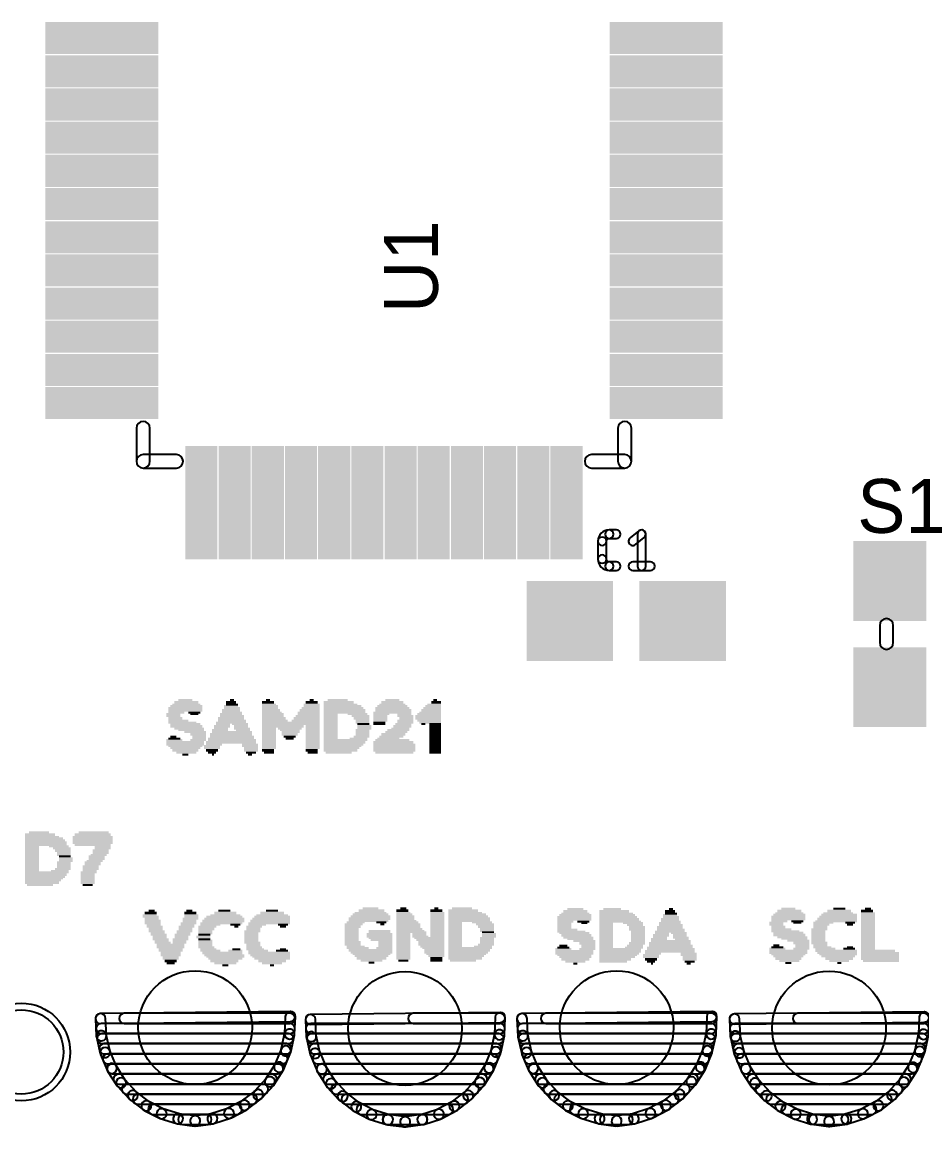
# Model space of a CAD drawing. Extents: x 0.02 to 3.96, y 0.03 to 4.16.
# Drawn here: x 1.654 to 2.188, y 2.594 to 3.249 of the extents above; entities that cross this region are included whole.
import ezdxf
from ezdxf.enums import TextEntityAlignment as Align

# ---------------------------------------------------------------- set-up
doc = ezdxf.new("R2010")
doc.units = 0
for name, color, linetype in [('17', 82, 'CONTINUOUS'), ('20', 253, 'CONTINUOUS'), ('21', 253, 'CONTINUOUS'), ('25', 253, 'CONTINUOUS'), ('29', 253, 'CONTINUOUS')]:
    doc.layers.add(name, color=color, linetype=linetype)

# ---------------------------------------------------------------- blocks, each defined once
blk = doc.blocks.new('RECT')
blk.add_solid([(-0.5, -0.5), (0.5, -0.5), (-0.5, 0.5), (0.5, 0.5)])
blk = doc.blocks.new('ROUNDP')
blk.add_circle((0, 0), 0.5)

msp = doc.modelspace()

# ---------------------------------------------------------------- linework, layer by layer
at = {"layer": '20'}
msp.add_circle((1.653625, 2.638033), 0.025, dxfattribs=at)
at = {"layer": '21'}
for points in [[(1.729955, 2.988455), (1.729955, 3.00814, 1), (1.721955, 3.00814), (1.721955, 2.988455, 1)], [(2.007545, 3.00814), (2.007545, 2.988455, 1), (2.015545, 2.988455), (2.015545, 3.00814, 1)], [(1.74564, 2.992455), (1.725955, 2.992455, 1), (1.725955, 2.984455), (1.74564, 2.984455, 1)], [(2.011545, 2.992455), (1.99186, 2.992455, 1), (1.99186, 2.984455), (2.011545, 2.984455, 1)], [(2.162823, 2.891118), (2.162823, 2.880882, 1), (2.170823, 2.880882), (2.170823, 2.891118, 1)]]:
    msp.add_lwpolyline(points, format="xyb", close=True, dxfattribs=at)
at = {"layer": '25'}
for points in [[(2.002388, 2.94275, 1), (2.002388, 2.94775, 0.414205), (1.995666, 2.941028, 1), (2.000666, 2.941028, -0.414205)], [(2.002388, 2.94275, 1), (2.002388, 2.94775, 0.414205), (1.995666, 2.941028, 1), (2.000666, 2.941028, -0.414205)], [(2.000666, 2.930472), (2.000666, 2.941028, 1), (1.995666, 2.941028), (1.995666, 2.930472, 1)], [(2.000666, 2.930472), (2.000666, 2.941028, 1), (1.995666, 2.941028), (1.995666, 2.930472, 1)], [(2.002388, 2.94275), (2.00661, 2.94275, 1), (2.00661, 2.94775), (2.002388, 2.94775, 1)], [(2.002388, 2.94275), (2.00661, 2.94275, 1), (2.00661, 2.94775), (2.002388, 2.94775, 1)], [(2.017841, 2.939076), (2.023118, 2.943298, 1), (2.019995, 2.947202), (2.014717, 2.94298, 1)], [(2.017841, 2.939076), (2.023118, 2.943298, 1), (2.019995, 2.947202), (2.014717, 2.94298, 1)], [(2.019056, 2.94525), (2.019056, 2.92625, 1), (2.024056, 2.92625), (2.024056, 2.94525, 1)], [(2.019056, 2.94525), (2.019056, 2.92625, 1), (2.024056, 2.92625), (2.024056, 2.94525, 1)], [(2.000666, 2.930472, 1), (1.995666, 2.930472, 0.414214), (2.002388, 2.92375, 1), (2.002388, 2.92875, -0.414214)], [(2.000666, 2.930472, 1), (1.995666, 2.930472, 0.414214), (2.002388, 2.92375, 1), (2.002388, 2.92875, -0.414214)], [(2.00661, 2.92875), (2.002388, 2.92875, 1), (2.002388, 2.92375), (2.00661, 2.92375, 1)], [(2.00661, 2.92875), (2.002388, 2.92875, 1), (2.002388, 2.92375), (2.00661, 2.92375, 1)], [(2.016279, 2.92375), (2.026834, 2.92375, 1), (2.026834, 2.92875), (2.016279, 2.92875, 1)], [(2.016279, 2.92375), (2.026834, 2.92375, 1), (2.026834, 2.92875), (2.016279, 2.92875, 1)]]:
    msp.add_lwpolyline(points, format="xyb", close=True, dxfattribs=at)
at = {"layer": '29'}
for points in [[(1.813168, 2.66205), (1.700618, 2.66085, 1), (1.700682, 2.65485), (1.813232, 2.65605, 1)], [(1.815776, 2.648606), (1.816197, 2.658928, 1), (1.810202, 2.659173), (1.809781, 2.648851, 1)], [(1.937668, 2.66155), (1.825118, 2.66035, 1), (1.825182, 2.65435), (1.937732, 2.65555, 1)], [(1.940276, 2.648106), (1.940697, 2.658428, 1), (1.934702, 2.658673), (1.934281, 2.648351, 1)], [(2.063168, 2.66205), (1.950618, 2.66085, 1), (1.950682, 2.65485), (2.063232, 2.65605, 1)], [(2.065776, 2.648606), (2.066197, 2.658928, 1), (2.060202, 2.659173), (2.059781, 2.648851, 1)], [(2.189168, 2.6618), (2.076618, 2.6606, 1), (2.076682, 2.6546), (2.189232, 2.6558, 1)], [(2.191776, 2.648356), (2.192197, 2.658678, 1), (2.186202, 2.658923), (2.185781, 2.648601, 1)], [(1.697653, 2.657708), (1.698137, 2.647527, 1), (1.70413, 2.647812), (1.703647, 2.657992, 1)], [(1.700928, 2.649), (1.812912, 2.649, 1), (1.812912, 2.655), (1.700928, 2.655, 1)], [(1.714716, 2.655), (1.813157, 2.655, 1), (1.813157, 2.661), (1.714716, 2.661, 1)], [(1.822153, 2.657208), (1.822637, 2.647027, 1), (1.82863, 2.647312), (1.828147, 2.657492, 1)], [(1.825404, 2.649), (1.937432, 2.649, 1), (1.937432, 2.655), (1.825404, 2.655, 1)], [(1.88611, 2.655), (1.937677, 2.655, 1), (1.937677, 2.661), (1.88611, 2.661, 1)], [(1.947653, 2.657708), (1.948137, 2.647527, 1), (1.95413, 2.647812), (1.953647, 2.657992, 1)], [(1.950928, 2.649), (2.062912, 2.649, 1), (2.062912, 2.655), (1.950928, 2.655, 1)], [(1.964716, 2.655), (2.063157, 2.655, 1), (2.063157, 2.661), (1.964716, 2.661, 1)], [(2.073653, 2.657458), (2.074137, 2.647277, 1), (2.08013, 2.647562), (2.079647, 2.657742, 1)], [(2.076916, 2.649), (2.188922, 2.649, 1), (2.188922, 2.655), (2.076916, 2.655, 1)], [(2.114163, 2.655), (2.189167, 2.655, 1), (2.189167, 2.661), (2.114163, 2.661, 1)], [(1.698207, 2.647009), (1.700452, 2.637067, 1), (1.706305, 2.638388), (1.70406, 2.64833, 1)], [(1.701511, 2.643), (1.812181, 2.643, 1), (1.812181, 2.649), (1.701511, 2.649, 1)], [(1.813501, 2.637996), (1.815709, 2.648087, 1), (1.809847, 2.64937), (1.80764, 2.639278, 1)], [(1.822707, 2.646509), (1.824952, 2.636567, 1), (1.830805, 2.637888), (1.82856, 2.64783, 1)], [(1.825898, 2.643), (1.93679, 2.643, 1), (1.93679, 2.649), (1.825898, 2.649, 1)], [(1.938001, 2.637496), (1.940209, 2.647587, 1), (1.934347, 2.64887), (1.93214, 2.638778, 1)], [(1.948207, 2.647009), (1.950452, 2.637067, 1), (1.956305, 2.638388), (1.95406, 2.64833, 1)], [(1.951511, 2.643), (2.062181, 2.643, 1), (2.062181, 2.649), (1.951511, 2.649, 1)], [(2.063501, 2.637996), (2.065709, 2.648087, 1), (2.059847, 2.64937), (2.05764, 2.639278, 1)], [(2.074207, 2.646759), (2.076452, 2.636817, 1), (2.082305, 2.638138), (2.08006, 2.64808, 1)], [(2.077454, 2.643), (2.188236, 2.643, 1), (2.188236, 2.649), (2.077454, 2.649, 1)], [(2.189501, 2.637746), (2.191709, 2.647837, 1), (2.185847, 2.64912), (2.18364, 2.639028, 1)], [(1.702865, 2.637), (1.810868, 2.637, 1), (1.810868, 2.643), (1.702865, 2.643, 1)], [(1.809419, 2.627941), (1.813345, 2.637496, 1), (1.807795, 2.639777), (1.803869, 2.630222, 1)], [(1.827252, 2.637), (1.935478, 2.637, 1), (1.935478, 2.643), (1.827252, 2.643, 1)], [(1.952865, 2.637), (2.060868, 2.637, 1), (2.060868, 2.643), (1.952865, 2.643, 1)], [(2.059419, 2.627941), (2.063345, 2.637496, 1), (2.057795, 2.639777), (2.053869, 2.630222, 1)], [(2.078809, 2.637), (2.186923, 2.637, 1), (2.186923, 2.643), (2.078809, 2.643, 1)], [(2.185419, 2.627691), (2.189345, 2.637246, 1), (2.183795, 2.639527), (2.179869, 2.629972, 1)], [(1.700611, 2.636568), (1.704548, 2.627167, 1), (1.710082, 2.629485), (1.706145, 2.638886, 1)], [(1.704939, 2.631), (1.808665, 2.631, 1), (1.808665, 2.637), (1.704939, 2.637, 1)], [(1.825111, 2.636068), (1.829048, 2.626667, 1), (1.834582, 2.628985), (1.830645, 2.638386, 1)], [(1.82923, 2.631), (1.93337, 2.631, 1), (1.93337, 2.637), (1.82923, 2.637, 1)], [(1.933919, 2.627441), (1.937845, 2.636996, 1), (1.932295, 2.639277), (1.928369, 2.629722, 1)], [(1.950611, 2.636568), (1.954548, 2.627167, 1), (1.960082, 2.629485), (1.956145, 2.638886, 1)], [(1.954939, 2.631), (2.058665, 2.631, 1), (2.058665, 2.637), (1.954939, 2.637, 1)], [(2.076611, 2.636318), (2.080548, 2.626917, 1), (2.086082, 2.629235), (2.082145, 2.638636, 1)], [(2.080834, 2.631), (2.184767, 2.631, 1), (2.184767, 2.637), (2.080834, 2.637, 1)], [(1.704791, 2.626704), (1.7103, 2.61813, 1), (1.715348, 2.621373), (1.709839, 2.629948, 1)], [(1.707524, 2.625), (1.805959, 2.625, 1), (1.805959, 2.631), (1.707524, 2.631, 1)], [(1.803652, 2.618749), (1.809178, 2.627477, 1), (1.804109, 2.630687), (1.798583, 2.621959, 1)], [(1.831742, 2.625), (1.930775, 2.625, 1), (1.930775, 2.631), (1.831742, 2.631, 1)], [(1.829291, 2.626204), (1.8348, 2.61763, 1), (1.839848, 2.620873), (1.834339, 2.629448, 1)], [(1.928152, 2.618249), (1.933678, 2.626977, 1), (1.928609, 2.630187), (1.923083, 2.621459, 1)], [(1.954791, 2.626704), (1.9603, 2.61813, 1), (1.965348, 2.621373), (1.959839, 2.629948, 1)], [(1.957524, 2.625), (2.055959, 2.625, 1), (2.055959, 2.631), (1.957524, 2.631, 1)], [(2.053652, 2.618749), (2.059178, 2.627477, 1), (2.054109, 2.630687), (2.048583, 2.621959, 1)], [(2.080791, 2.626454), (2.0863, 2.61788, 1), (2.091348, 2.621123), (2.085839, 2.629698, 1)], [(2.083364, 2.625), (2.182117, 2.625, 1), (2.182117, 2.631), (2.083364, 2.631, 1)], [(2.179652, 2.618499), (2.185178, 2.627227, 1), (2.180109, 2.630437), (2.174583, 2.621709, 1)], [(1.711379, 2.619), (1.80216, 2.619, 1), (1.80216, 2.625), (1.711379, 2.625, 1)], [(1.71062, 2.617716), (1.717535, 2.610228, 1), (1.721943, 2.614299), (1.715028, 2.621787, 1)], [(1.796377, 2.610697), (1.803335, 2.618333, 1), (1.7989, 2.622374), (1.791942, 2.614738, 1)], [(1.835558, 2.619), (1.926976, 2.619, 1), (1.926976, 2.625), (1.835558, 2.625, 1)], [(1.83512, 2.617216), (1.842035, 2.609728, 1), (1.846443, 2.613799), (1.839528, 2.621287, 1)], [(1.920877, 2.610197), (1.927835, 2.617833, 1), (1.9234, 2.621874), (1.916442, 2.614238, 1)], [(1.961379, 2.619), (2.05216, 2.619, 1), (2.05216, 2.625), (1.961379, 2.625, 1)], [(1.96062, 2.617716), (1.967535, 2.610228, 1), (1.971943, 2.614299), (1.965028, 2.621787, 1)], [(2.046377, 2.610697), (2.053335, 2.618333, 1), (2.0489, 2.622374), (2.041942, 2.614738, 1)], [(2.087219, 2.619), (2.178318, 2.619, 1), (2.178318, 2.625), (2.087219, 2.625, 1)], [(2.08662, 2.617466), (2.093535, 2.609978, 1), (2.097943, 2.614049), (2.091028, 2.621537, 1)], [(2.172377, 2.610447), (2.179335, 2.618083, 1), (2.1749, 2.622124), (2.167942, 2.614488, 1)], [(1.716288, 2.613), (1.79715, 2.613, 1), (1.79715, 2.619), (1.716288, 2.619, 1)], [(1.717922, 2.609876), (1.726032, 2.603703, 1), (1.729666, 2.608477), (1.721556, 2.61465, 1)], [(1.787814, 2.604031), (1.795992, 2.610343, 1), (1.792327, 2.615093), (1.784149, 2.608781, 1)], [(1.840327, 2.613), (1.922106, 2.613, 1), (1.922106, 2.619), (1.840327, 2.619, 1)], [(1.912314, 2.603531), (1.920492, 2.609843, 1), (1.916827, 2.614593), (1.908649, 2.608281, 1)], [(1.966288, 2.613), (2.04715, 2.613, 1), (2.04715, 2.619), (1.966288, 2.619, 1)], [(1.967922, 2.609876), (1.976032, 2.603703, 1), (1.979666, 2.608477), (1.971556, 2.61465, 1)], [(2.037814, 2.604031), (2.045992, 2.610343, 1), (2.042327, 2.615093), (2.034149, 2.608781, 1)], [(2.092057, 2.613), (2.173378, 2.613, 1), (2.173378, 2.619), (2.092057, 2.619, 1)], [(2.163814, 2.603781), (2.171992, 2.610093, 1), (2.168327, 2.614843), (2.160149, 2.608531, 1)], [(1.722712, 2.607), (1.790638, 2.607, 1), (1.790638, 2.613), (1.722712, 2.613, 1)], [(1.726474, 2.603424), (1.735533, 2.598752, 1), (1.738283, 2.604085), (1.729224, 2.608756, 1)], [(1.778224, 2.598954), (1.787374, 2.603749, 1), (1.784589, 2.609064), (1.775439, 2.604268, 1)], [(1.842422, 2.609376), (1.850532, 2.603203, 1), (1.854166, 2.607977), (1.846056, 2.61415, 1)], [(1.846556, 2.607), (1.915786, 2.607, 1), (1.915786, 2.613), (1.846556, 2.613, 1)], [(1.902724, 2.598454), (1.911874, 2.603249, 1), (1.909089, 2.608564), (1.899939, 2.603768, 1)], [(1.972712, 2.607), (2.040638, 2.607, 1), (2.040638, 2.613), (1.972712, 2.613, 1)], [(1.976474, 2.603424), (1.985533, 2.598752, 1), (1.988283, 2.604085), (1.979224, 2.608756, 1)], [(2.028224, 2.598954), (2.037374, 2.603749, 1), (2.034589, 2.609064), (2.025439, 2.604268, 1)], [(2.093922, 2.609626), (2.102032, 2.603453, 1), (2.105666, 2.608227), (2.097556, 2.6144, 1)], [(2.098384, 2.607), (2.166962, 2.607, 1), (2.166962, 2.613), (2.098384, 2.613, 1)], [(2.102474, 2.603174), (2.111533, 2.598502, 1), (2.114283, 2.603835), (2.105224, 2.608506, 1)], [(2.154224, 2.598704), (2.163374, 2.603499, 1), (2.160589, 2.608814), (2.151439, 2.604018, 1)], [(1.731902, 2.601), (1.78139, 2.601, 1), (1.78139, 2.607), (1.731902, 2.607, 1)], [(1.736017, 2.598554), (1.745749, 2.595527, 1), (1.747531, 2.601256), (1.737799, 2.604283, 1)], [(1.767898, 2.595618), (1.777742, 2.598752, 1), (1.775922, 2.604469), (1.766078, 2.601336, 1)], [(1.850974, 2.602924), (1.860033, 2.598252, 1), (1.862783, 2.603585), (1.853724, 2.608256, 1)], [(1.855432, 2.601), (1.906844, 2.601, 1), (1.906844, 2.607), (1.855432, 2.607, 1)], [(1.860517, 2.598054), (1.870249, 2.595027, 1), (1.872031, 2.600756), (1.862299, 2.603783, 1)], [(1.892398, 2.595118), (1.902242, 2.598252, 1), (1.900422, 2.603969), (1.890578, 2.600836, 1)], [(1.981902, 2.601), (2.03139, 2.601, 1), (2.03139, 2.607), (1.981902, 2.607, 1)], [(1.986017, 2.598554), (1.995749, 2.595527, 1), (1.997531, 2.601256), (1.987799, 2.604283, 1)], [(2.017898, 2.595618), (2.027742, 2.598752, 1), (2.025922, 2.604469), (2.016078, 2.601336, 1)], [(2.107417, 2.601), (2.157867, 2.601, 1), (2.157867, 2.607), (2.107417, 2.607, 1)], [(2.112017, 2.598304), (2.121749, 2.595277, 1), (2.123531, 2.601006), (2.113799, 2.604033, 1)], [(2.143898, 2.595368), (2.153742, 2.598502, 1), (2.151922, 2.604219), (2.142078, 2.601086, 1)], [(1.74626, 2.595416), (1.75637, 2.594124, 1), (1.75713, 2.600076), (1.74702, 2.601367, 1)], [(1.749704, 2.595), (1.763442, 2.595, 1), (1.763442, 2.601), (1.749704, 2.601, 1)], [(1.75715, 2.594127), (1.767388, 2.595504, 1), (1.766588, 2.60145), (1.75635, 2.600073, 1)], [(1.870791, 2.595), (1.89156, 2.595, 1), (1.89156, 2.601), (1.870791, 2.601, 1)], [(1.87076, 2.594916), (1.88087, 2.593624, 1), (1.88163, 2.599576), (1.87152, 2.600867, 1)], [(1.88165, 2.593627), (1.891888, 2.595004, 1), (1.891088, 2.60095), (1.88085, 2.599573, 1)], [(1.99626, 2.595416), (2.00637, 2.594124, 1), (2.00713, 2.600076), (1.99702, 2.601367, 1)], [(1.999704, 2.595), (2.013442, 2.595, 1), (2.013442, 2.601), (1.999704, 2.601, 1)], [(2.00715, 2.594127), (2.017388, 2.595504, 1), (2.016588, 2.60145), (2.00635, 2.600073, 1)], [(2.12226, 2.595166), (2.13237, 2.593874, 1), (2.13313, 2.599826), (2.12302, 2.601117, 1)], [(2.123747, 2.595), (2.1413, 2.595, 1), (2.1413, 2.601), (2.123747, 2.601, 1)], [(2.13315, 2.593877), (2.143388, 2.595254, 1), (2.142588, 2.6012), (2.13235, 2.599823, 1)]]:
    msp.add_lwpolyline(points, format="xyb", close=True, dxfattribs=at)
msp.add_circle((1.653625, 2.638033), 0.029, dxfattribs=at)

# ---------------------------------------------------------------- block references
at = {"layer": '17', "xscale": 0.0675, "yscale": 0.0675}
for p, rotation in [((1.6155, 2.7375), 120), ((1.6155, 2.7375), 120), ((1.75675, 2.6525), 180), ((1.75675, 2.6525), 180), ((1.88125, 2.652), 180), ((1.88125, 2.652), 180), ((2.00675, 2.6525), 180), ((2.00675, 2.6525), 180), ((2.13275, 2.65225), 180), ((2.13275, 2.65225), 180)]:
    msp.add_blockref('ROUNDP', p, dxfattribs=dict(at, rotation=rotation))
at = {"layer": '21'}
for p, xscale, yscale in [((1.751476, 2.844045), 0.016535, 0.001181), ((1.751476, 2.845423), 0.014173, 0.001575), ((1.750886, 2.846801), 0.008268, 0.001181), ((1.778051, 2.845423), 0.005906, 0.001575), ((1.778642, 2.844045), 0.007087, 0.001181), ((1.778642, 2.846801), 0.002362, 0.001181), ((1.799902, 2.845423), 0.007087, 0.001575), ((1.800492, 2.844045), 0.008268, 0.001181), ((1.799902, 2.846801), 0.002362, 0.001181), ((1.825886, 2.844045), 0.009449, 0.001181), ((1.825886, 2.845423), 0.007087, 0.001575), ((1.825886, 2.846801), 0.002362, 0.001181), ((1.841831, 2.845423), 0.017717, 0.001575), ((1.843012, 2.844045), 0.020079, 0.001181), ((1.84124, 2.846801), 0.011811, 0.001181), ((1.87372, 2.844045), 0.015354, 0.001181), ((1.87372, 2.845423), 0.012992, 0.001575), ((1.87372, 2.846801), 0.008268, 0.001181), ((1.898524, 2.844045), 0.008268, 0.001181), ((1.899705, 2.845423), 0.005906, 0.001575), ((1.899114, 2.846801), 0.002362, 0.001181), ((1.743799, 2.838533), 0.008268, 0.001181), ((1.750886, 2.842077), 0.020079, 0.001181), ((1.750886, 2.840699), 0.020079, 0.001575), ((1.745571, 2.839321), 0.009449, 0.001181), ((1.751476, 2.843258), 0.018898, 0.001181), ((1.756201, 2.839321), 0.007087, 0.001181), ((1.756201, 2.838533), 0.004724, 0.001181), ((1.778051, 2.838533), 0.012992, 0.001181), ((1.778051, 2.840699), 0.01063, 0.001575), ((1.778642, 2.839321), 0.011811, 0.001181), ((1.778051, 2.843258), 0.008268, 0.001181), ((1.778642, 2.842077), 0.009449, 0.001181), ((1.801083, 2.843258), 0.009449, 0.001181), ((1.801083, 2.842077), 0.009449, 0.001181), ((1.801673, 2.840699), 0.01063, 0.001575), ((1.802854, 2.838533), 0.012992, 0.001181), ((1.802264, 2.839321), 0.011811, 0.001181), ((1.824114, 2.839321), 0.012992, 0.001181), ((1.824114, 2.838533), 0.012992, 0.001181), ((1.824705, 2.840699), 0.011811, 0.001575), ((1.825295, 2.842077), 0.01063, 0.001181), ((1.825886, 2.843258), 0.009449, 0.001181), ((1.844193, 2.843258), 0.022441, 0.001181), ((1.844783, 2.842077), 0.023622, 0.001181), ((1.837106, 2.838533), 0.008268, 0.001181), ((1.845374, 2.840699), 0.024803, 0.001575), ((1.845374, 2.839321), 0.024803, 0.001181), ((1.853051, 2.838533), 0.011811, 0.001181), ((1.87372, 2.839321), 0.022441, 0.001181), ((1.867224, 2.838533), 0.009449, 0.001181), ((1.87372, 2.842077), 0.020079, 0.001181), ((1.874311, 2.840699), 0.02126, 0.001575), ((1.87372, 2.843258), 0.017717, 0.001181), ((1.880807, 2.838533), 0.008268, 0.001181), ((1.895571, 2.838533), 0.014173, 0.001181), ((1.896161, 2.839321), 0.012992, 0.001181), ((1.896752, 2.840699), 0.011811, 0.001575), ((1.897343, 2.842077), 0.01063, 0.001181), ((1.897933, 2.843258), 0.009449, 0.001181), ((1.743799, 2.837352), 0.008268, 0.001181), ((1.74498, 2.835974), 0.008268, 0.001575), ((1.749114, 2.833415), 0.016535, 0.001181), ((1.746752, 2.834596), 0.011811, 0.001181), ((1.750886, 2.832628), 0.017717, 0.001181), ((1.751476, 2.83125), 0.018898, 0.001575), ((1.772736, 2.83125), 0.009449, 0.001575), ((1.778051, 2.833415), 0.017717, 0.001181), ((1.773327, 2.832628), 0.008268, 0.001181), ((1.778051, 2.835974), 0.015354, 0.001575), ((1.778642, 2.834596), 0.016535, 0.001181), ((1.778642, 2.837352), 0.014173, 0.001181), ((1.783366, 2.832628), 0.009449, 0.001181), ((1.783957, 2.83125), 0.008268, 0.001575), ((1.802854, 2.837352), 0.012992, 0.001181), ((1.803445, 2.835974), 0.014173, 0.001575), ((1.804035, 2.834596), 0.015354, 0.001181), ((1.813484, 2.833415), 0.034252, 0.001181), ((1.813484, 2.832628), 0.034252, 0.001181), ((1.80876, 2.83125), 0.024803, 0.001575), ((1.822343, 2.834596), 0.016535, 0.001181), ((1.822933, 2.835974), 0.015354, 0.001575), ((1.823524, 2.837352), 0.014173, 0.001181), ((1.826476, 2.83125), 0.008268, 0.001575), ((1.837106, 2.837352), 0.008268, 0.001181), ((1.837106, 2.835974), 0.008268, 0.001575), ((1.837106, 2.834596), 0.008268, 0.001181), ((1.837106, 2.833415), 0.008268, 0.001181), ((1.837106, 2.832628), 0.008268, 0.001181), ((1.837106, 2.83125), 0.008268, 0.001575), ((1.854823, 2.837352), 0.01063, 0.001181), ((1.855413, 2.835974), 0.009449, 0.001575), ((1.856004, 2.834596), 0.008268, 0.001181), ((1.856004, 2.833415), 0.008268, 0.001181), ((1.856594, 2.832628), 0.007087, 0.001181), ((1.857185, 2.83125), 0.008268, 0.001575), ((1.866043, 2.833415), 0.007087, 0.001181), ((1.866043, 2.832628), 0.007087, 0.001181), ((1.866634, 2.837352), 0.008268, 0.001181), ((1.866634, 2.835974), 0.008268, 0.001575), ((1.866634, 2.834596), 0.008268, 0.001181), ((1.879626, 2.83125), 0.01063, 0.001575), ((1.880217, 2.832628), 0.009449, 0.001181), ((1.881398, 2.837352), 0.009449, 0.001181), ((1.881398, 2.834596), 0.009449, 0.001181), ((1.881398, 2.833415), 0.009449, 0.001181), ((1.881988, 2.835974), 0.008268, 0.001575), ((1.89498, 2.837352), 0.015354, 0.001181), ((1.89498, 2.835974), 0.015354, 0.001575), ((1.895571, 2.834596), 0.014173, 0.001181), ((1.896161, 2.833415), 0.012992, 0.001181), ((1.892028, 2.832628), 0.002362, 0.001181), ((1.899114, 2.832628), 0.007087, 0.001181), ((1.899114, 2.83125), 0.007087, 0.001575), ((1.743799, 2.825148), 0.003543, 0.001181), ((1.753248, 2.829872), 0.017717, 0.001181), ((1.754429, 2.829085), 0.015354, 0.001181), ((1.756791, 2.827904), 0.012992, 0.001181), ((1.758563, 2.826526), 0.009449, 0.001575), ((1.759154, 2.825148), 0.008268, 0.001181), ((1.778051, 2.826526), 0.024803, 0.001575), ((1.778642, 2.825148), 0.025984, 0.001181), ((1.771555, 2.829085), 0.009449, 0.001181), ((1.778642, 2.827904), 0.023622, 0.001181), ((1.772146, 2.829872), 0.008268, 0.001181), ((1.784547, 2.829872), 0.009449, 0.001181), ((1.785138, 2.829085), 0.008268, 0.001181), ((1.800492, 2.829872), 0.008268, 0.001181), ((1.800492, 2.829085), 0.008268, 0.001181), ((1.800492, 2.827904), 0.008268, 0.001181), ((1.800492, 2.826526), 0.008268, 0.001575), ((1.800492, 2.825148), 0.008268, 0.001181), ((1.812894, 2.829872), 0.014173, 0.001181), ((1.812894, 2.829085), 0.011811, 0.001181), ((1.813484, 2.827904), 0.01063, 0.001181), ((1.812894, 2.826526), 0.009449, 0.001575), ((1.812894, 2.825148), 0.007087, 0.001181), ((1.826476, 2.829872), 0.008268, 0.001181), ((1.826476, 2.829085), 0.008268, 0.001181), ((1.826476, 2.827904), 0.008268, 0.001181), ((1.826476, 2.826526), 0.008268, 0.001575), ((1.826476, 2.825148), 0.008268, 0.001181), ((1.837106, 2.829872), 0.008268, 0.001181), ((1.837106, 2.829085), 0.008268, 0.001181), ((1.837106, 2.827904), 0.008268, 0.001181), ((1.837106, 2.826526), 0.008268, 0.001575), ((1.837106, 2.825148), 0.008268, 0.001181), ((1.855413, 2.825148), 0.009449, 0.001181), ((1.856004, 2.829085), 0.008268, 0.001181), ((1.856004, 2.827904), 0.008268, 0.001181), ((1.856004, 2.826526), 0.008268, 0.001575), ((1.857185, 2.829872), 0.008268, 0.001181), ((1.87313, 2.825148), 0.014173, 0.001181), ((1.874311, 2.826526), 0.014173, 0.001575), ((1.876083, 2.827904), 0.012992, 0.001181), ((1.877264, 2.829085), 0.012992, 0.001181), ((1.878445, 2.829872), 0.01063, 0.001181), ((1.899114, 2.829872), 0.007087, 0.001181), ((1.899114, 2.829085), 0.007087, 0.001181), ((1.899114, 2.827904), 0.007087, 0.001181), ((1.899114, 2.826526), 0.007087, 0.001575), ((1.899114, 2.825148), 0.007087, 0.001181), ((1.750886, 2.821801), 0.022441, 0.001575), ((1.750886, 2.820423), 0.022441, 0.001181), ((1.74439, 2.823179), 0.009449, 0.001181), ((1.750886, 2.819636), 0.020079, 0.001181), ((1.74439, 2.823967), 0.007087, 0.001181), ((1.750886, 2.818455), 0.017717, 0.001181), ((1.758563, 2.823179), 0.009449, 0.001181), ((1.759154, 2.823967), 0.008268, 0.001181), ((1.766831, 2.819636), 0.009449, 0.001181), ((1.766831, 2.818455), 0.009449, 0.001181), ((1.778051, 2.821801), 0.029528, 0.001575), ((1.768012, 2.820423), 0.009449, 0.001181), ((1.778051, 2.823967), 0.027165, 0.001181), ((1.778642, 2.823179), 0.028346, 0.001181), ((1.789272, 2.820423), 0.009449, 0.001181), ((1.789272, 2.819636), 0.009449, 0.001181), ((1.789862, 2.818455), 0.008268, 0.001181), ((1.800492, 2.823967), 0.008268, 0.001181), ((1.800492, 2.823179), 0.008268, 0.001181), ((1.800492, 2.821801), 0.008268, 0.001575), ((1.800492, 2.820423), 0.008268, 0.001181), ((1.800492, 2.819636), 0.008268, 0.001181), ((1.800492, 2.818455), 0.008268, 0.001181), ((1.812894, 2.823967), 0.004724, 0.001181), ((1.826476, 2.823967), 0.008268, 0.001181), ((1.826476, 2.823179), 0.008268, 0.001181), ((1.826476, 2.821801), 0.008268, 0.001575), ((1.826476, 2.820423), 0.008268, 0.001181), ((1.826476, 2.819636), 0.008268, 0.001181), ((1.826476, 2.818455), 0.008268, 0.001181), ((1.837106, 2.823967), 0.008268, 0.001181), ((1.844783, 2.820423), 0.023622, 0.001181), ((1.844193, 2.819636), 0.022441, 0.001181), ((1.843602, 2.818455), 0.02126, 0.001181), ((1.845965, 2.823179), 0.025984, 0.001181), ((1.845374, 2.821801), 0.024803, 0.001575), ((1.853642, 2.823967), 0.01063, 0.001181), ((1.874311, 2.821801), 0.023622, 0.001575), ((1.874902, 2.820423), 0.024803, 0.001181), ((1.874902, 2.819636), 0.024803, 0.001181), ((1.874902, 2.818455), 0.024803, 0.001181), ((1.87372, 2.823179), 0.020079, 0.001181), ((1.871358, 2.823967), 0.012992, 0.001181), ((1.899114, 2.823967), 0.007087, 0.001181), ((1.899114, 2.823179), 0.007087, 0.001181), ((1.899114, 2.821801), 0.007087, 0.001575), ((1.899114, 2.820423), 0.007087, 0.001181), ((1.899114, 2.819636), 0.007087, 0.001181), ((1.899114, 2.818455), 0.007087, 0.001181), ((1.750886, 2.817077), 0.015354, 0.001575), ((1.751476, 2.815699), 0.011811, 0.001181), ((1.750886, 2.814518), 0.003543, 0.001181), ((1.766831, 2.817077), 0.007087, 0.001575), ((1.766831, 2.815699), 0.004724, 0.001181), ((1.767421, 2.814518), 0.001181, 0.001181), ((1.789862, 2.817077), 0.008268, 0.001575), ((1.789862, 2.815699), 0.005906, 0.001181), ((1.789272, 2.814518), 0.002362, 0.001181), ((1.799902, 2.817077), 0.007087, 0.001575), ((1.800492, 2.815699), 0.005906, 0.001181), ((1.825886, 2.817077), 0.007087, 0.001575), ((1.826476, 2.815699), 0.005906, 0.001181), ((1.843012, 2.817077), 0.020079, 0.001575), ((1.841831, 2.815699), 0.015354, 0.001181), ((1.874902, 2.817077), 0.024803, 0.001575), ((1.874902, 2.815699), 0.022441, 0.001181), ((1.899114, 2.817077), 0.007087, 0.001575), ((1.899114, 2.815699), 0.007087, 0.001181), ((1.664705, 2.766923), 0.017717, 0.001575), ((1.665886, 2.765545), 0.020079, 0.001181), ((1.664114, 2.768301), 0.011811, 0.001181), ((1.696004, 2.765545), 0.023622, 0.001181), ((1.696004, 2.766923), 0.02126, 0.001575), ((1.696594, 2.768301), 0.017717, 0.001181), ((1.667067, 2.764758), 0.022441, 0.001181), ((1.667657, 2.763577), 0.023622, 0.001181), ((1.668248, 2.762199), 0.024803, 0.001575), ((1.668248, 2.760821), 0.024803, 0.001181), ((1.65998, 2.760033), 0.008268, 0.001181), ((1.65998, 2.758852), 0.008268, 0.001181), ((1.675925, 2.760033), 0.011811, 0.001181), ((1.677697, 2.758852), 0.01063, 0.001181), ((1.696004, 2.764758), 0.023622, 0.001181), ((1.696004, 2.763577), 0.023622, 0.001181), ((1.696004, 2.762199), 0.023622, 0.001575), ((1.696004, 2.760821), 0.02126, 0.001181), ((1.701909, 2.760033), 0.009449, 0.001181), ((1.701909, 2.758852), 0.009449, 0.001181), ((1.65998, 2.757474), 0.008268, 0.001575), ((1.65998, 2.756096), 0.008268, 0.001181), ((1.65998, 2.754915), 0.008268, 0.001181), ((1.65998, 2.754128), 0.008268, 0.001181), ((1.65998, 2.75275), 0.008268, 0.001575), ((1.678287, 2.757474), 0.009449, 0.001575), ((1.678878, 2.756096), 0.008268, 0.001181), ((1.678878, 2.754915), 0.008268, 0.001181), ((1.680059, 2.75275), 0.008268, 0.001575), ((1.679469, 2.754128), 0.007087, 0.001181), ((1.698366, 2.754128), 0.009449, 0.001181), ((1.698366, 2.75275), 0.009449, 0.001575), ((1.699547, 2.754915), 0.009449, 0.001181), ((1.700728, 2.757474), 0.009449, 0.001575), ((1.700728, 2.756096), 0.009449, 0.001181), ((1.65998, 2.751372), 0.008268, 0.001181), ((1.65998, 2.750585), 0.008268, 0.001181), ((1.65998, 2.749404), 0.008268, 0.001181), ((1.65998, 2.748026), 0.008268, 0.001575), ((1.65998, 2.746648), 0.008268, 0.001181), ((1.678287, 2.746648), 0.009449, 0.001181), ((1.678878, 2.750585), 0.008268, 0.001181), ((1.678878, 2.749404), 0.008268, 0.001181), ((1.678878, 2.748026), 0.008268, 0.001575), ((1.680059, 2.751372), 0.008268, 0.001181), ((1.694823, 2.748026), 0.009449, 0.001575), ((1.694823, 2.746648), 0.009449, 0.001181), ((1.696004, 2.750585), 0.009449, 0.001181), ((1.696004, 2.749404), 0.009449, 0.001181), ((1.697185, 2.751372), 0.009449, 0.001181), ((1.65998, 2.745467), 0.008268, 0.001181), ((1.668248, 2.743301), 0.024803, 0.001575), ((1.667657, 2.741923), 0.023622, 0.001181), ((1.667067, 2.741136), 0.022441, 0.001181), ((1.666476, 2.739955), 0.02126, 0.001181), ((1.668839, 2.744679), 0.025984, 0.001181), ((1.676516, 2.745467), 0.01063, 0.001181), ((1.693051, 2.743301), 0.008268, 0.001575), ((1.693051, 2.741923), 0.008268, 0.001181), ((1.693051, 2.741136), 0.008268, 0.001181), ((1.693051, 2.739955), 0.008268, 0.001181), ((1.693642, 2.744679), 0.009449, 0.001181), ((1.694232, 2.745467), 0.008268, 0.001181), ((1.665886, 2.738577), 0.020079, 0.001575), ((1.664705, 2.737199), 0.015354, 0.001181), ((1.693051, 2.738577), 0.008268, 0.001575), ((1.693051, 2.737199), 0.005906, 0.001181), ((1.730364, 2.720423), 0.007087, 0.001575), ((1.730955, 2.721801), 0.003543, 0.001181), ((1.753986, 2.720423), 0.007087, 0.001575), ((1.753396, 2.721801), 0.003543, 0.001181), ((1.774656, 2.720423), 0.012992, 0.001575), ((1.774065, 2.721801), 0.007087, 0.001181), ((1.802411, 2.720423), 0.014173, 0.001575), ((1.802411, 2.721801), 0.007087, 0.001181), ((1.86077, 2.719758), 0.02126, 0.001181), ((1.86077, 2.720545), 0.018898, 0.001181), ((1.86136, 2.721923), 0.015354, 0.001575), ((1.86077, 2.723301), 0.009449, 0.001181), ((1.879667, 2.721923), 0.007087, 0.001575), ((1.880258, 2.720545), 0.008268, 0.001181), ((1.880848, 2.719758), 0.009449, 0.001181), ((1.880258, 2.723301), 0.003543, 0.001181), ((1.899746, 2.721923), 0.007087, 0.001575), ((1.900337, 2.720545), 0.008268, 0.001181), ((1.900337, 2.719758), 0.008268, 0.001181), ((1.899746, 2.723301), 0.002362, 0.001181), ((1.915691, 2.721923), 0.017717, 0.001575), ((1.916872, 2.720545), 0.020079, 0.001181), ((1.918053, 2.719758), 0.022441, 0.001181), ((1.9151, 2.723301), 0.011811, 0.001181), ((1.982226, 2.720045), 0.016535, 0.001181), ((1.982226, 2.721423), 0.014173, 0.001575), ((1.982226, 2.722801), 0.009449, 0.001181), ((2.005258, 2.721423), 0.017717, 0.001575), ((2.006439, 2.720045), 0.020079, 0.001181), ((2.004077, 2.722801), 0.01063, 0.001181), ((2.038919, 2.720045), 0.007087, 0.001181), ((2.038329, 2.721423), 0.005906, 0.001575), ((2.038919, 2.722801), 0.002362, 0.001181), ((2.109226, 2.719508), 0.018898, 0.001181), ((2.109226, 2.720295), 0.016535, 0.001181), ((2.109226, 2.721673), 0.014173, 0.001575), ((2.108636, 2.723051), 0.008268, 0.001181), ((2.138754, 2.719508), 0.02126, 0.001181), ((2.138163, 2.720295), 0.017717, 0.001181), ((2.138754, 2.721673), 0.014173, 0.001575), ((2.138754, 2.723051), 0.007087, 0.001181), ((2.155289, 2.721673), 0.007087, 0.001575), ((2.15588, 2.720295), 0.008268, 0.001181), ((2.15588, 2.719508), 0.008268, 0.001181), ((2.15588, 2.723051), 0.003543, 0.001181), ((1.730364, 2.718258), 0.009449, 0.001181), ((1.729774, 2.719045), 0.008268, 0.001181), ((1.731545, 2.715699), 0.009449, 0.001575), ((1.731545, 2.714321), 0.009449, 0.001181), ((1.730955, 2.717077), 0.008268, 0.001181), ((1.732136, 2.713533), 0.008268, 0.001181), ((1.752805, 2.714321), 0.009449, 0.001181), ((1.752215, 2.713533), 0.008268, 0.001181), ((1.753986, 2.717077), 0.009449, 0.001181), ((1.753396, 2.715699), 0.008268, 0.001575), ((1.754577, 2.719045), 0.008268, 0.001181), ((1.754577, 2.718258), 0.008268, 0.001181), ((1.772293, 2.714321), 0.024803, 0.001181), ((1.765797, 2.713533), 0.011811, 0.001181), ((1.773474, 2.715699), 0.024803, 0.001575), ((1.774065, 2.717077), 0.023622, 0.001181), ((1.774065, 2.718258), 0.02126, 0.001181), ((1.774656, 2.719045), 0.017717, 0.001181), ((1.780561, 2.713533), 0.005906, 0.001181), ((1.793553, 2.713533), 0.01063, 0.001181), ((1.80064, 2.714321), 0.024803, 0.001181), ((1.80123, 2.715699), 0.023622, 0.001575), ((1.801821, 2.717077), 0.022441, 0.001181), ((1.802411, 2.718258), 0.02126, 0.001181), ((1.802411, 2.719045), 0.018898, 0.001181), ((1.808907, 2.713533), 0.005906, 0.001181), ((1.85073, 2.713852), 0.01063, 0.001181), ((1.851911, 2.715033), 0.01063, 0.001181), ((1.860179, 2.717199), 0.024803, 0.001575), ((1.859589, 2.715821), 0.023622, 0.001181), ((1.86077, 2.718577), 0.023622, 0.001181), ((1.867266, 2.715033), 0.005906, 0.001181), ((1.867856, 2.713852), 0.002362, 0.001181), ((1.881439, 2.718577), 0.01063, 0.001181), ((1.881439, 2.717199), 0.01063, 0.001575), ((1.88262, 2.715033), 0.012992, 0.001181), ((1.883211, 2.713852), 0.014173, 0.001181), ((1.88203, 2.715821), 0.011811, 0.001181), ((1.900337, 2.718577), 0.008268, 0.001181), ((1.900337, 2.717199), 0.008268, 0.001575), ((1.900337, 2.715821), 0.008268, 0.001181), ((1.900337, 2.715033), 0.008268, 0.001181), ((1.900337, 2.713852), 0.008268, 0.001181), ((1.918644, 2.718577), 0.023622, 0.001181), ((1.919234, 2.717199), 0.024803, 0.001575), ((1.919234, 2.715821), 0.024803, 0.001181), ((1.910967, 2.715033), 0.008268, 0.001181), ((1.910967, 2.713852), 0.008268, 0.001181), ((1.926911, 2.715033), 0.011811, 0.001181), ((1.928683, 2.713852), 0.01063, 0.001181), ((1.981636, 2.718077), 0.020079, 0.001181), ((1.981636, 2.716699), 0.020079, 0.001575), ((1.976321, 2.715321), 0.009449, 0.001181), ((1.97573, 2.714533), 0.008268, 0.001181), ((1.97573, 2.713352), 0.008268, 0.001181), ((1.982226, 2.719258), 0.018898, 0.001181), ((1.986951, 2.715321), 0.007087, 0.001181), ((1.987541, 2.714533), 0.003543, 0.001181), ((2.000533, 2.714533), 0.008268, 0.001181), ((2.000533, 2.713352), 0.008268, 0.001181), ((2.00703, 2.719258), 0.02126, 0.001181), ((2.00762, 2.718077), 0.022441, 0.001181), ((2.008211, 2.716699), 0.023622, 0.001575), ((2.008801, 2.715321), 0.024803, 0.001181), ((2.016478, 2.714533), 0.011811, 0.001181), ((2.017659, 2.713352), 0.009449, 0.001181), ((2.038919, 2.713352), 0.014173, 0.001181), ((2.038329, 2.714533), 0.012992, 0.001181), ((2.038329, 2.716699), 0.01063, 0.001575), ((2.038919, 2.715321), 0.011811, 0.001181), ((2.038919, 2.718077), 0.009449, 0.001181), ((2.038329, 2.719258), 0.008268, 0.001181), ((2.101549, 2.714783), 0.008268, 0.001181), ((2.101549, 2.713602), 0.008268, 0.001181), ((2.108636, 2.718327), 0.020079, 0.001181), ((2.108636, 2.716949), 0.020079, 0.001575), ((2.103321, 2.715571), 0.009449, 0.001181), ((2.113951, 2.715571), 0.007087, 0.001181), ((2.113951, 2.714783), 0.004724, 0.001181), ((2.129305, 2.714783), 0.011811, 0.001181), ((2.128124, 2.713602), 0.009449, 0.001181), ((2.136982, 2.715571), 0.024803, 0.001181), ((2.137573, 2.716949), 0.023622, 0.001575), ((2.138163, 2.718327), 0.022441, 0.001181), ((2.14525, 2.714783), 0.005906, 0.001181), ((2.14525, 2.713602), 0.003543, 0.001181), ((2.15588, 2.718327), 0.008268, 0.001181), ((2.15588, 2.716949), 0.008268, 0.001575), ((2.15588, 2.715571), 0.008268, 0.001181), ((2.15588, 2.714783), 0.008268, 0.001181), ((2.15588, 2.713602), 0.008268, 0.001181), ((1.732726, 2.712352), 0.009449, 0.001181), ((1.733317, 2.710974), 0.008268, 0.001575), ((1.733907, 2.709596), 0.009449, 0.001181), ((1.734498, 2.708415), 0.008268, 0.001181), ((1.735089, 2.707628), 0.009449, 0.001181), ((1.735679, 2.70625), 0.008268, 0.001575), ((1.748671, 2.70625), 0.008268, 0.001575), ((1.749262, 2.707628), 0.009449, 0.001181), ((1.750443, 2.709596), 0.009449, 0.001181), ((1.749852, 2.708415), 0.008268, 0.001181), ((1.751033, 2.710974), 0.008268, 0.001575), ((1.751624, 2.712352), 0.009449, 0.001181), ((1.761663, 2.70625), 0.008268, 0.001575), ((1.762844, 2.709596), 0.008268, 0.001181), ((1.762844, 2.708415), 0.008268, 0.001181), ((1.764026, 2.712352), 0.01063, 0.001181), ((1.763435, 2.710974), 0.009449, 0.001575), ((1.762254, 2.707628), 0.007087, 0.001181), ((1.781152, 2.712352), 0.002362, 0.001181), ((1.7906, 2.709596), 0.009449, 0.001181), ((1.79001, 2.708415), 0.008268, 0.001181), ((1.79001, 2.707628), 0.008268, 0.001181), ((1.79001, 2.70625), 0.008268, 0.001575), ((1.791781, 2.712352), 0.009449, 0.001181), ((1.791191, 2.710974), 0.008268, 0.001575), ((1.808907, 2.712352), 0.003543, 0.001181), ((1.85014, 2.712474), 0.009449, 0.001575), ((1.849549, 2.711096), 0.008268, 0.001181), ((1.849549, 2.709915), 0.008268, 0.001181), ((1.849549, 2.709128), 0.008268, 0.001181), ((1.849549, 2.70775), 0.008268, 0.001575), ((1.849549, 2.706372), 0.008268, 0.001181), ((1.866085, 2.70775), 0.015354, 0.001575), ((1.866085, 2.706372), 0.015354, 0.001181), ((1.866085, 2.709915), 0.012992, 0.001181), ((1.866085, 2.709128), 0.012992, 0.001181), ((1.884982, 2.709128), 0.017717, 0.001181), ((1.883211, 2.712474), 0.014173, 0.001575), ((1.883801, 2.711096), 0.015354, 0.001181), ((1.884392, 2.709915), 0.016535, 0.001181), ((1.880258, 2.70775), 0.008268, 0.001575), ((1.880258, 2.706372), 0.008268, 0.001181), ((1.890297, 2.706372), 0.009449, 0.001181), ((1.889707, 2.70775), 0.008268, 0.001575), ((1.900337, 2.712474), 0.008268, 0.001575), ((1.900337, 2.711096), 0.008268, 0.001181), ((1.900337, 2.709915), 0.008268, 0.001181), ((1.900337, 2.709128), 0.008268, 0.001181), ((1.900337, 2.70775), 0.008268, 0.001575), ((1.900337, 2.706372), 0.008268, 0.001181), ((1.910967, 2.712474), 0.008268, 0.001575), ((1.910967, 2.711096), 0.008268, 0.001181), ((1.910967, 2.709915), 0.008268, 0.001181), ((1.910967, 2.709128), 0.008268, 0.001181), ((1.910967, 2.70775), 0.008268, 0.001575), ((1.910967, 2.706372), 0.008268, 0.001181), ((1.929274, 2.712474), 0.009449, 0.001575), ((1.929864, 2.711096), 0.008268, 0.001181), ((1.929864, 2.709915), 0.008268, 0.001181), ((1.931045, 2.70775), 0.008268, 0.001575), ((1.931045, 2.706372), 0.008268, 0.001181), ((1.930455, 2.709128), 0.007087, 0.001181), ((1.97573, 2.711974), 0.008268, 0.001575), ((1.979864, 2.709415), 0.016535, 0.001181), ((1.977502, 2.710596), 0.011811, 0.001181), ((1.981636, 2.708628), 0.017717, 0.001181), ((1.982817, 2.70725), 0.017717, 0.001575), ((2.000533, 2.711974), 0.008268, 0.001575), ((2.000533, 2.710596), 0.008268, 0.001181), ((2.000533, 2.709415), 0.008268, 0.001181), ((2.000533, 2.708628), 0.008268, 0.001181), ((2.000533, 2.70725), 0.008268, 0.001575), ((2.018841, 2.711974), 0.009449, 0.001575), ((2.018841, 2.710596), 0.009449, 0.001181), ((2.019431, 2.709415), 0.008268, 0.001181), ((2.019431, 2.708628), 0.008268, 0.001181), ((2.019431, 2.70725), 0.008268, 0.001575), ((2.033014, 2.70725), 0.009449, 0.001575), ((2.038329, 2.709415), 0.017717, 0.001181), ((2.033604, 2.708628), 0.008268, 0.001181), ((2.038919, 2.710596), 0.016535, 0.001181), ((2.038329, 2.711974), 0.015354, 0.001575), ((2.043644, 2.708628), 0.009449, 0.001181), ((2.044234, 2.70725), 0.008268, 0.001575), ((2.10273, 2.712224), 0.008268, 0.001575), ((2.106864, 2.709665), 0.016535, 0.001181), ((2.104502, 2.710846), 0.011811, 0.001181), ((2.109226, 2.7075), 0.018898, 0.001575), ((2.108636, 2.708878), 0.017717, 0.001181), ((2.126943, 2.710846), 0.009449, 0.001181), ((2.126352, 2.709665), 0.008268, 0.001181), ((2.126352, 2.708878), 0.008268, 0.001181), ((2.126352, 2.7075), 0.008268, 0.001575), ((2.127533, 2.712224), 0.008268, 0.001575), ((2.15588, 2.712224), 0.008268, 0.001575), ((2.15588, 2.710846), 0.008268, 0.001181), ((2.15588, 2.709665), 0.008268, 0.001181), ((2.15588, 2.708878), 0.008268, 0.001181), ((2.15588, 2.7075), 0.008268, 0.001575), ((1.73627, 2.704872), 0.009449, 0.001181), ((1.73686, 2.704085), 0.008268, 0.001181), ((1.737451, 2.702904), 0.009449, 0.001181), ((1.742175, 2.701526), 0.016535, 0.001575), ((1.742175, 2.700148), 0.016535, 0.001181), ((1.748081, 2.704872), 0.009449, 0.001181), ((1.74749, 2.704085), 0.008268, 0.001181), ((1.74749, 2.702904), 0.008268, 0.001181), ((1.762844, 2.704085), 0.008268, 0.001181), ((1.762844, 2.702904), 0.008268, 0.001181), ((1.762844, 2.701526), 0.008268, 0.001575), ((1.762254, 2.704872), 0.007087, 0.001181), ((1.763435, 2.700148), 0.009449, 0.001181), ((1.7906, 2.702904), 0.009449, 0.001181), ((1.79001, 2.704872), 0.008268, 0.001181), ((1.79001, 2.704085), 0.008268, 0.001181), ((1.791191, 2.701526), 0.008268, 0.001575), ((1.791781, 2.700148), 0.009449, 0.001181), ((1.849549, 2.705585), 0.008268, 0.001181), ((1.849549, 2.704404), 0.008268, 0.001181), ((1.85014, 2.703026), 0.009449, 0.001575), ((1.85014, 2.701648), 0.009449, 0.001181), ((1.851911, 2.700467), 0.01063, 0.001181), ((1.866675, 2.705585), 0.014173, 0.001181), ((1.867266, 2.704404), 0.012992, 0.001181), ((1.869628, 2.703026), 0.008268, 0.001575), ((1.869628, 2.701648), 0.008268, 0.001181), ((1.869628, 2.700467), 0.008268, 0.001181), ((1.880258, 2.705585), 0.008268, 0.001181), ((1.880258, 2.704404), 0.008268, 0.001181), ((1.880258, 2.703026), 0.008268, 0.001575), ((1.880258, 2.701648), 0.008268, 0.001181), ((1.880258, 2.700467), 0.008268, 0.001181), ((1.895612, 2.705585), 0.017717, 0.001181), ((1.896203, 2.704404), 0.016535, 0.001181), ((1.896793, 2.703026), 0.015354, 0.001575), ((1.896793, 2.701648), 0.015354, 0.001181), ((1.897384, 2.700467), 0.014173, 0.001181), ((1.910967, 2.705585), 0.008268, 0.001181), ((1.910967, 2.704404), 0.008268, 0.001181), ((1.910967, 2.703026), 0.008268, 0.001575), ((1.910967, 2.701648), 0.008268, 0.001181), ((1.910967, 2.700467), 0.008268, 0.001181), ((1.927502, 2.700467), 0.01063, 0.001181), ((1.929274, 2.701648), 0.009449, 0.001181), ((1.929864, 2.705585), 0.008268, 0.001181), ((1.929864, 2.704404), 0.008268, 0.001181), ((1.929864, 2.703026), 0.008268, 0.001575), ((1.97514, 2.699967), 0.007087, 0.001181), ((1.97514, 2.701148), 0.004724, 0.001181), ((1.983998, 2.705872), 0.017717, 0.001181), ((1.985179, 2.705085), 0.015354, 0.001181), ((1.987541, 2.703904), 0.012992, 0.001181), ((1.989313, 2.702526), 0.009449, 0.001575), ((1.989904, 2.701148), 0.008268, 0.001181), ((1.989904, 2.699967), 0.008268, 0.001181), ((2.000533, 2.705872), 0.008268, 0.001181), ((2.000533, 2.705085), 0.008268, 0.001181), ((2.000533, 2.703904), 0.008268, 0.001181), ((2.000533, 2.702526), 0.008268, 0.001575), ((2.000533, 2.701148), 0.008268, 0.001181), ((2.000533, 2.699967), 0.008268, 0.001181), ((2.017069, 2.699967), 0.01063, 0.001181), ((2.017659, 2.701148), 0.009449, 0.001181), ((2.018841, 2.702526), 0.009449, 0.001575), ((2.019431, 2.705872), 0.008268, 0.001181), ((2.019431, 2.705085), 0.008268, 0.001181), ((2.019431, 2.703904), 0.008268, 0.001181), ((2.038329, 2.699967), 0.027165, 0.001181), ((2.038329, 2.702526), 0.024803, 0.001575), ((2.038919, 2.701148), 0.025984, 0.001181), ((2.031833, 2.705085), 0.009449, 0.001181), ((2.038919, 2.703904), 0.023622, 0.001181), ((2.032423, 2.705872), 0.008268, 0.001181), ((2.044825, 2.705872), 0.009449, 0.001181), ((2.045415, 2.705085), 0.008268, 0.001181), ((2.10214, 2.700217), 0.007087, 0.001181), ((2.101549, 2.701398), 0.003543, 0.001181), ((2.110998, 2.706122), 0.017717, 0.001181), ((2.112179, 2.705335), 0.015354, 0.001181), ((2.114541, 2.704154), 0.012992, 0.001181), ((2.116313, 2.702776), 0.009449, 0.001575), ((2.116904, 2.701398), 0.008268, 0.001181), ((2.116904, 2.700217), 0.008268, 0.001181), ((2.126352, 2.706122), 0.008268, 0.001181), ((2.126352, 2.705335), 0.008268, 0.001181), ((2.126352, 2.704154), 0.008268, 0.001181), ((2.126943, 2.702776), 0.009449, 0.001575), ((2.127533, 2.701398), 0.008268, 0.001181), ((2.128715, 2.700217), 0.01063, 0.001181), ((2.14525, 2.700217), 0.003543, 0.001181), ((2.15588, 2.706122), 0.008268, 0.001181), ((2.15588, 2.705335), 0.008268, 0.001181), ((2.15588, 2.704154), 0.008268, 0.001181), ((2.15588, 2.702776), 0.008268, 0.001575), ((2.15588, 2.701398), 0.008268, 0.001181), ((2.15588, 2.700217), 0.008268, 0.001181), ((1.742175, 2.698967), 0.014173, 0.001181), ((1.742175, 2.698179), 0.014173, 0.001181), ((1.742175, 2.696801), 0.011811, 0.001575), ((1.742175, 2.695423), 0.011811, 0.001181), ((1.742175, 2.694636), 0.009449, 0.001181), ((1.742175, 2.693455), 0.009449, 0.001181), ((1.764616, 2.698967), 0.009449, 0.001181), ((1.765797, 2.698179), 0.011811, 0.001181), ((1.772884, 2.696801), 0.023622, 0.001575), ((1.774065, 2.695423), 0.023622, 0.001181), ((1.774656, 2.694636), 0.022441, 0.001181), ((1.774656, 2.693455), 0.020079, 0.001181), ((1.780561, 2.698179), 0.008268, 0.001181), ((1.781152, 2.698967), 0.004724, 0.001181), ((1.792372, 2.698967), 0.01063, 0.001181), ((1.794144, 2.698179), 0.011811, 0.001181), ((1.80064, 2.696801), 0.024803, 0.001575), ((1.80123, 2.695423), 0.023622, 0.001181), ((1.801821, 2.694636), 0.022441, 0.001181), ((1.802411, 2.693455), 0.02126, 0.001181), ((1.808317, 2.698179), 0.007087, 0.001181), ((1.808907, 2.698967), 0.003543, 0.001181), ((1.853093, 2.699679), 0.012992, 0.001181), ((1.86077, 2.698301), 0.025984, 0.001575), ((1.86136, 2.696923), 0.024803, 0.001181), ((1.86136, 2.696136), 0.022441, 0.001181), ((1.86136, 2.694955), 0.020079, 0.001181), ((1.86136, 2.693577), 0.017717, 0.001575), ((1.869037, 2.699679), 0.009449, 0.001181), ((1.880258, 2.699679), 0.008268, 0.001181), ((1.880258, 2.698301), 0.008268, 0.001575), ((1.880258, 2.696923), 0.008268, 0.001181), ((1.880258, 2.696136), 0.008268, 0.001181), ((1.880258, 2.694955), 0.008268, 0.001181), ((1.880258, 2.693577), 0.008268, 0.001575), ((1.897974, 2.699679), 0.012992, 0.001181), ((1.898565, 2.698301), 0.011811, 0.001575), ((1.898565, 2.696923), 0.011811, 0.001181), ((1.899156, 2.696136), 0.01063, 0.001181), ((1.899746, 2.694955), 0.009449, 0.001181), ((1.899746, 2.693577), 0.007087, 0.001575), ((1.918053, 2.696136), 0.022441, 0.001181), ((1.916872, 2.693577), 0.020079, 0.001575), ((1.919825, 2.699679), 0.025984, 0.001181), ((1.919234, 2.698301), 0.024803, 0.001575), ((1.918644, 2.696923), 0.023622, 0.001181), ((1.917463, 2.694955), 0.02126, 0.001181), ((1.97514, 2.699179), 0.009449, 0.001181), ((1.981636, 2.697801), 0.022441, 0.001575), ((1.981636, 2.696423), 0.022441, 0.001181), ((1.981636, 2.695636), 0.020079, 0.001181), ((1.982226, 2.694455), 0.018898, 0.001181), ((1.982226, 2.693077), 0.016535, 0.001575), ((1.989313, 2.699179), 0.009449, 0.001181), ((2.005848, 2.693077), 0.018898, 0.001575), ((2.008801, 2.699179), 0.024803, 0.001181), ((2.008801, 2.697801), 0.024803, 0.001575), ((2.008211, 2.696423), 0.023622, 0.001181), ((2.00762, 2.695636), 0.022441, 0.001181), ((2.00703, 2.694455), 0.02126, 0.001181), ((2.027108, 2.695636), 0.009449, 0.001181), ((2.027108, 2.694455), 0.009449, 0.001181), ((2.028289, 2.696423), 0.009449, 0.001181), ((2.027108, 2.693077), 0.007087, 0.001575), ((2.038329, 2.697801), 0.029528, 0.001575), ((2.038919, 2.699179), 0.028346, 0.001181), ((2.049549, 2.696423), 0.009449, 0.001181), ((2.049549, 2.695636), 0.009449, 0.001181), ((2.05014, 2.694455), 0.008268, 0.001181), ((2.05014, 2.693077), 0.008268, 0.001575), ((2.10214, 2.699429), 0.009449, 0.001181), ((2.108636, 2.698051), 0.022441, 0.001575), ((2.108636, 2.696673), 0.022441, 0.001181), ((2.108636, 2.695886), 0.020079, 0.001181), ((2.108636, 2.694705), 0.017717, 0.001181), ((2.108636, 2.693327), 0.015354, 0.001575), ((2.116313, 2.699429), 0.009449, 0.001181), ((2.130486, 2.699429), 0.011811, 0.001181), ((2.136982, 2.698051), 0.024803, 0.001575), ((2.137573, 2.696673), 0.023622, 0.001181), ((2.138163, 2.695886), 0.022441, 0.001181), ((2.138163, 2.694705), 0.020079, 0.001181), ((2.138754, 2.693327), 0.016535, 0.001575), ((2.144659, 2.699429), 0.007087, 0.001181), ((2.15588, 2.699429), 0.008268, 0.001181), ((2.161785, 2.698051), 0.020079, 0.001575), ((2.162967, 2.696673), 0.022441, 0.001181), ((2.162967, 2.695886), 0.022441, 0.001181), ((2.162967, 2.694705), 0.022441, 0.001181), ((2.162967, 2.693327), 0.022441, 0.001575), ((1.742175, 2.692077), 0.007087, 0.001575), ((1.742175, 2.690699), 0.004724, 0.001181), ((1.774065, 2.692077), 0.016535, 0.001575), ((1.774656, 2.690699), 0.012992, 0.001181), ((1.774656, 2.689518), 0.003543, 0.001181), ((1.802411, 2.692077), 0.016535, 0.001575), ((1.802411, 2.690699), 0.011811, 0.001181), ((1.802411, 2.689518), 0.002362, 0.001181), ((1.86136, 2.692199), 0.012992, 0.001181), ((1.86136, 2.691018), 0.003543, 0.001181), ((1.880258, 2.692199), 0.005906, 0.001181), ((1.899746, 2.692199), 0.007087, 0.001181), ((1.915691, 2.692199), 0.015354, 0.001181), ((1.982226, 2.691699), 0.011811, 0.001181), ((1.982226, 2.690518), 0.002362, 0.001181), ((2.004667, 2.691699), 0.016535, 0.001181), ((2.027108, 2.691699), 0.004724, 0.001181), ((2.027699, 2.690518), 0.001181, 0.001181), ((2.05014, 2.691699), 0.005906, 0.001181), ((2.049549, 2.690518), 0.002362, 0.001181), ((2.109226, 2.691949), 0.011811, 0.001181), ((2.108636, 2.690768), 0.003543, 0.001181), ((2.138754, 2.691949), 0.011811, 0.001181), ((2.138754, 2.690768), 0.002362, 0.001181), ((2.163557, 2.691949), 0.02126, 0.001181)]:
    msp.add_blockref('RECT', p, dxfattribs=dict(at, xscale=xscale, yscale=yscale))
at = {"layer": '29', "xscale": 0.067055, "yscale": 0.019024}
for p, rotation in [((1.701427, 3.239518), 180), ((1.701427, 3.219833), 180), ((1.701427, 3.200148), 180), ((1.701427, 3.180463), 180), ((1.701427, 3.160778), 180), ((1.701427, 3.141093), 180), ((1.701427, 3.121407), 180), ((1.701427, 3.101722), 180), ((1.701427, 3.082037), 180), ((1.701427, 3.062352), 180), ((1.701427, 3.042667), 180), ((1.701427, 3.022982), 180), ((1.760482, 2.963927), 270), ((1.780167, 2.963927), 270), ((1.799852, 2.963927), 270), ((1.819537, 2.963927), 270), ((1.839222, 2.963927), 270), ((1.858907, 2.963927), 270), ((1.878593, 2.963927), 270), ((1.898278, 2.963927), 270), ((1.917963, 2.963927), 270), ((1.937648, 2.963927), 270), ((1.957333, 2.963927), 270), ((1.977018, 2.963927), 270)]:
    msp.add_blockref('RECT', p, dxfattribs=dict(at, rotation=rotation))
at = {"layer": '29'}
for p, xscale, yscale in [((2.036073, 3.239518), 0.067055, 0.019024), ((2.036073, 3.219833), 0.067055, 0.019024), ((2.036073, 3.200148), 0.067055, 0.019024), ((2.036073, 3.180463), 0.067055, 0.019024), ((2.036073, 3.160778), 0.067055, 0.019024), ((2.036073, 3.141093), 0.067055, 0.019024), ((2.036073, 3.121407), 0.067055, 0.019024), ((2.036073, 3.101722), 0.067055, 0.019024), ((2.036073, 3.082037), 0.067055, 0.019024), ((2.036073, 3.062352), 0.067055, 0.019024), ((2.036073, 3.042667), 0.067055, 0.019024), ((2.036073, 3.022982), 0.067055, 0.019024), ((2.168791, 2.917496), 0.043433, 0.04737), ((1.979035, 2.89375), 0.051307, 0.04737), ((2.045965, 2.89375), 0.051307, 0.04737), ((2.168791, 2.854504), 0.043433, 0.04737)]:
    msp.add_blockref('RECT', p, dxfattribs=dict(at, xscale=xscale, yscale=yscale))

# ---------------------------------------------------------------- texts
at = {"layer": '25'}
msp.add_text('U1', height=0.032, rotation=90, dxfattribs=at).set_placement((1.86875, 3.13125), align=Align.TOP_RIGHT)
msp.add_text('U1', height=0.032, rotation=90, dxfattribs=at).set_placement((1.86875, 3.13125), align=Align.TOP_RIGHT)
msp.add_text('S1', height=0.032, dxfattribs=at).set_placement((2.1495, 2.946))
msp.add_text('S1', height=0.032, dxfattribs=at).set_placement((2.1495, 2.946))

doc.saveas('drawing.dxf')
